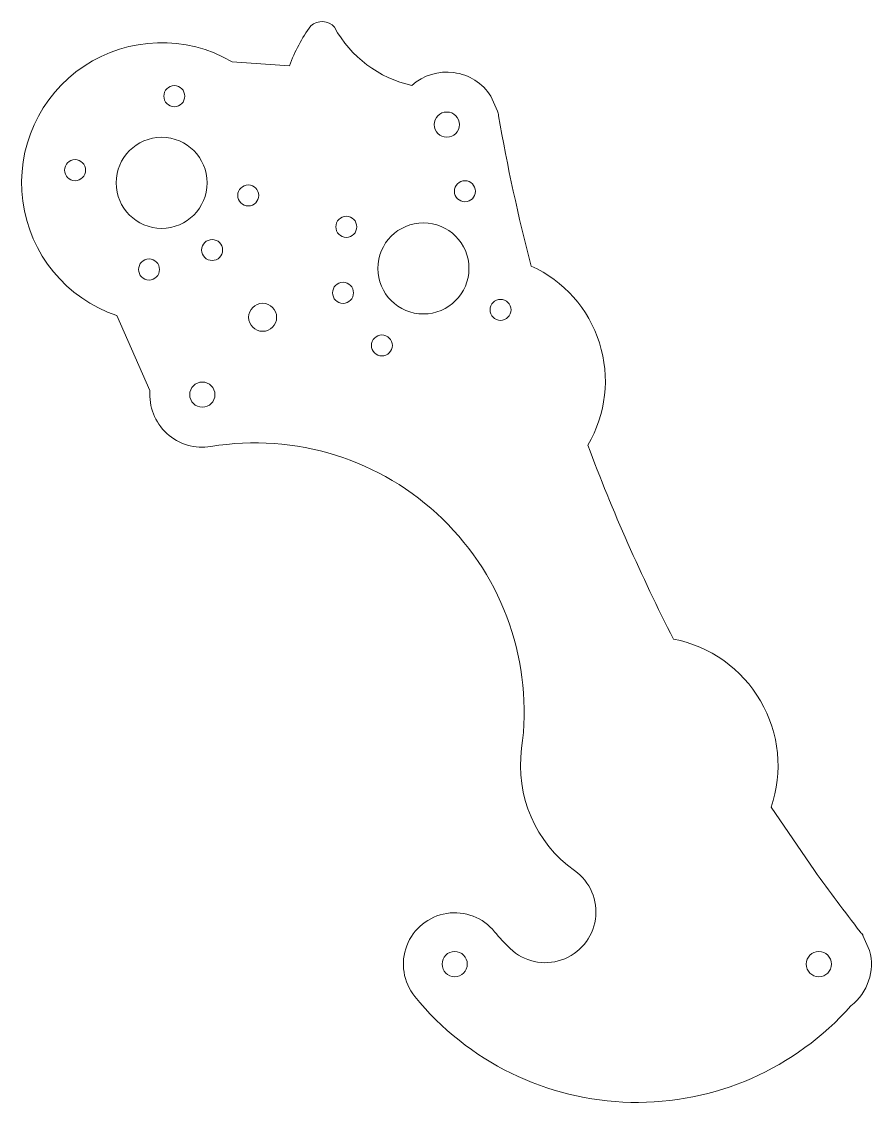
# Model space of a CAD drawing. Header units: millimetres. Extents: x 162 to 283, y 1 to 155.
import ezdxf

# ---------------------------------------------------------------- set-up
doc = ezdxf.new("R2010")
doc.units = ezdxf.units.MM

msp = doc.modelspace()

# ---------------------------------------------------------------- linework, layer by layer
at = {"color": 7, "linetype": 'Continuous', "lineweight": 15}
for p, q in [((191.71, 149.3), (199.9, 148.73)), ((228.68, 144.38), (229.62, 142.26)), ((175.24, 113.07), (179.98, 102.37)), ((268.69, 42.9), (274.88, 33.84)), ((281.8, 24.57), (282.74, 22.44))]:
    msp.add_line(p, q, dxfattribs=at)
for centre, radius in [((183.46, 144.38), 1.5), ((222.37, 140.32), 1.8), ((181.65, 132.01), 6.5), ((169.29, 133.82), 1.5), ((194.02, 130.21), 1.5), ((224.96, 130.81), 1.5), ((208.02, 125.73), 1.5), ((219.03, 119.8), 6.5), ((188.86, 122.42), 1.5), ((179.85, 119.64), 1.5), ((207.55, 116.31), 1.5), ((196.07, 112.82), 2), ((230.04, 113.88), 1.5), ((213.1, 108.8), 1.5), ((187.46, 101.78), 1.8), ((223.5, 20.5), 1.8), ((275.5, 20.5), 1.8)]:
    msp.add_circle(centre, radius, dxfattribs=at)
for centre, radius, start, end in [((222.37, 140.32), 24, 143.9975, 159.4847), ((204.54, 152.63), 2.39, 41.37, 131.37), ((221.04, 162.28), 16.78, 208.7425, 257.3671), ((181.65, 132.01), 20, 59.816, 251.2931), ((222.37, 140.32), 7.5, 32.8223, 131.8243), ((222.37, 140.32), 7.5, 9.8367, 15.0024), ((487.87, 186.35), 261.96, 189.8367, 194.6414), ((227.01, 103.73), 18, 329.4515, 65.6965), ((187.46, 101.78), 7.5, 175.4958, 279.4517), ((195, 56.49), 38.41, 352.2317, 99.4517), ((487.87, 186.35), 261.96, 200.5066, 207.1355), ((251.28, 48.82), 18.39, 341.2234, 79.1244), ((251.28, 48.82), 18.39, 172.2317, 234.5657), ((236.42, 27.94), 7.24, 226.1445, 54.5657), ((487.87, 186.35), 261.96, 215.6042, 217.9881), ((223.5, 20.5), 7.33, 38.995, 218.995), ((249.5, 41.55), 26.12, 218.995, 226.1445), ((275.5, 20.5), 7.5, 32.8223, 37.9881), ((275.5, 20.5), 7.5, 307.6707, 15.0024), ((249.5, 41.55), 40.79, 218.995, 318.5744)]:
    msp.add_arc(centre, radius, start, end, dxfattribs=at)

doc.saveas('drawing.dxf')
